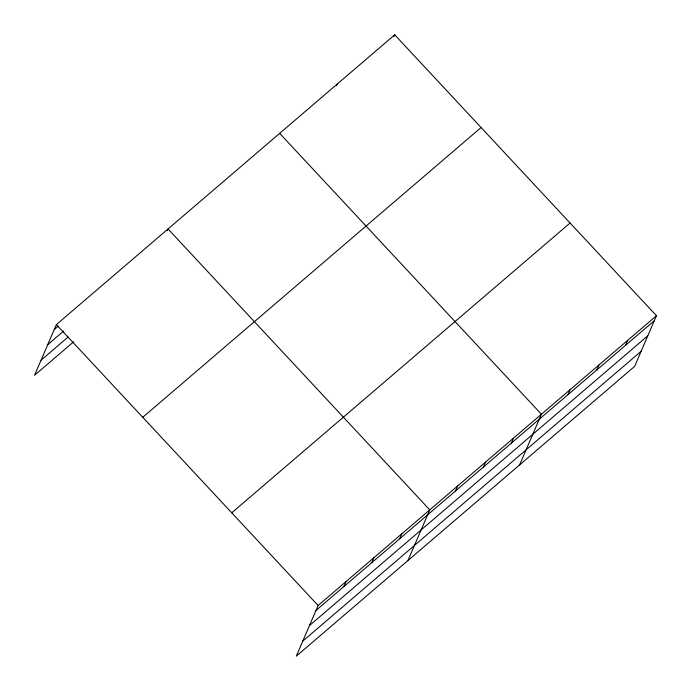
<?xml version="1.0" encoding="UTF-8"?>
<svg xmlns="http://www.w3.org/2000/svg" width="691" height="691" viewBox="0 0 691 691"><rect width="100%" height="100%" fill="white"/><g stroke="black" fill="none" stroke-linecap="round" stroke-linejoin="round"><path stroke-width="1.04" d="M656.45 315.718L318.11 605.497L296.284 656.174L634.623 366.394L656.45 315.718L394.716 34.826L56.377 324.606L34.55 375.282L73.626 341.812M167.308 230.639L168.025 228.98L429.759 509.872L407.94 560.548M336.482 85.753L337.199 84.086M394 36.485L394.716 34.826M343.876 586.573L346.027 581.589M371.793 562.664L373.935 557.68M399.7 538.764L401.851 533.78M455.533 490.947L457.675 485.963M483.441 467.038L485.592 462.054M511.357 443.13L513.499 438.154M519.589 464.922L541.416 414.246L279.674 133.354M568.028 394.596L570.17 389.612M596.782 369.961L598.933 364.978M625.545 345.336L627.687 340.352M54.226 329.59L58.217 326.178M47.731 344.671L63.684 331.006M41.045 360.201L68.159 336.983M142.743 417.304L481.083 127.524M231.735 512.8L570.075 223.029M315.968 610.481L654.308 320.702M309.473 625.562L647.812 335.783M302.779 641.093L641.118 351.313M56.377 324.606L318.11 605.497"/></g></svg>
